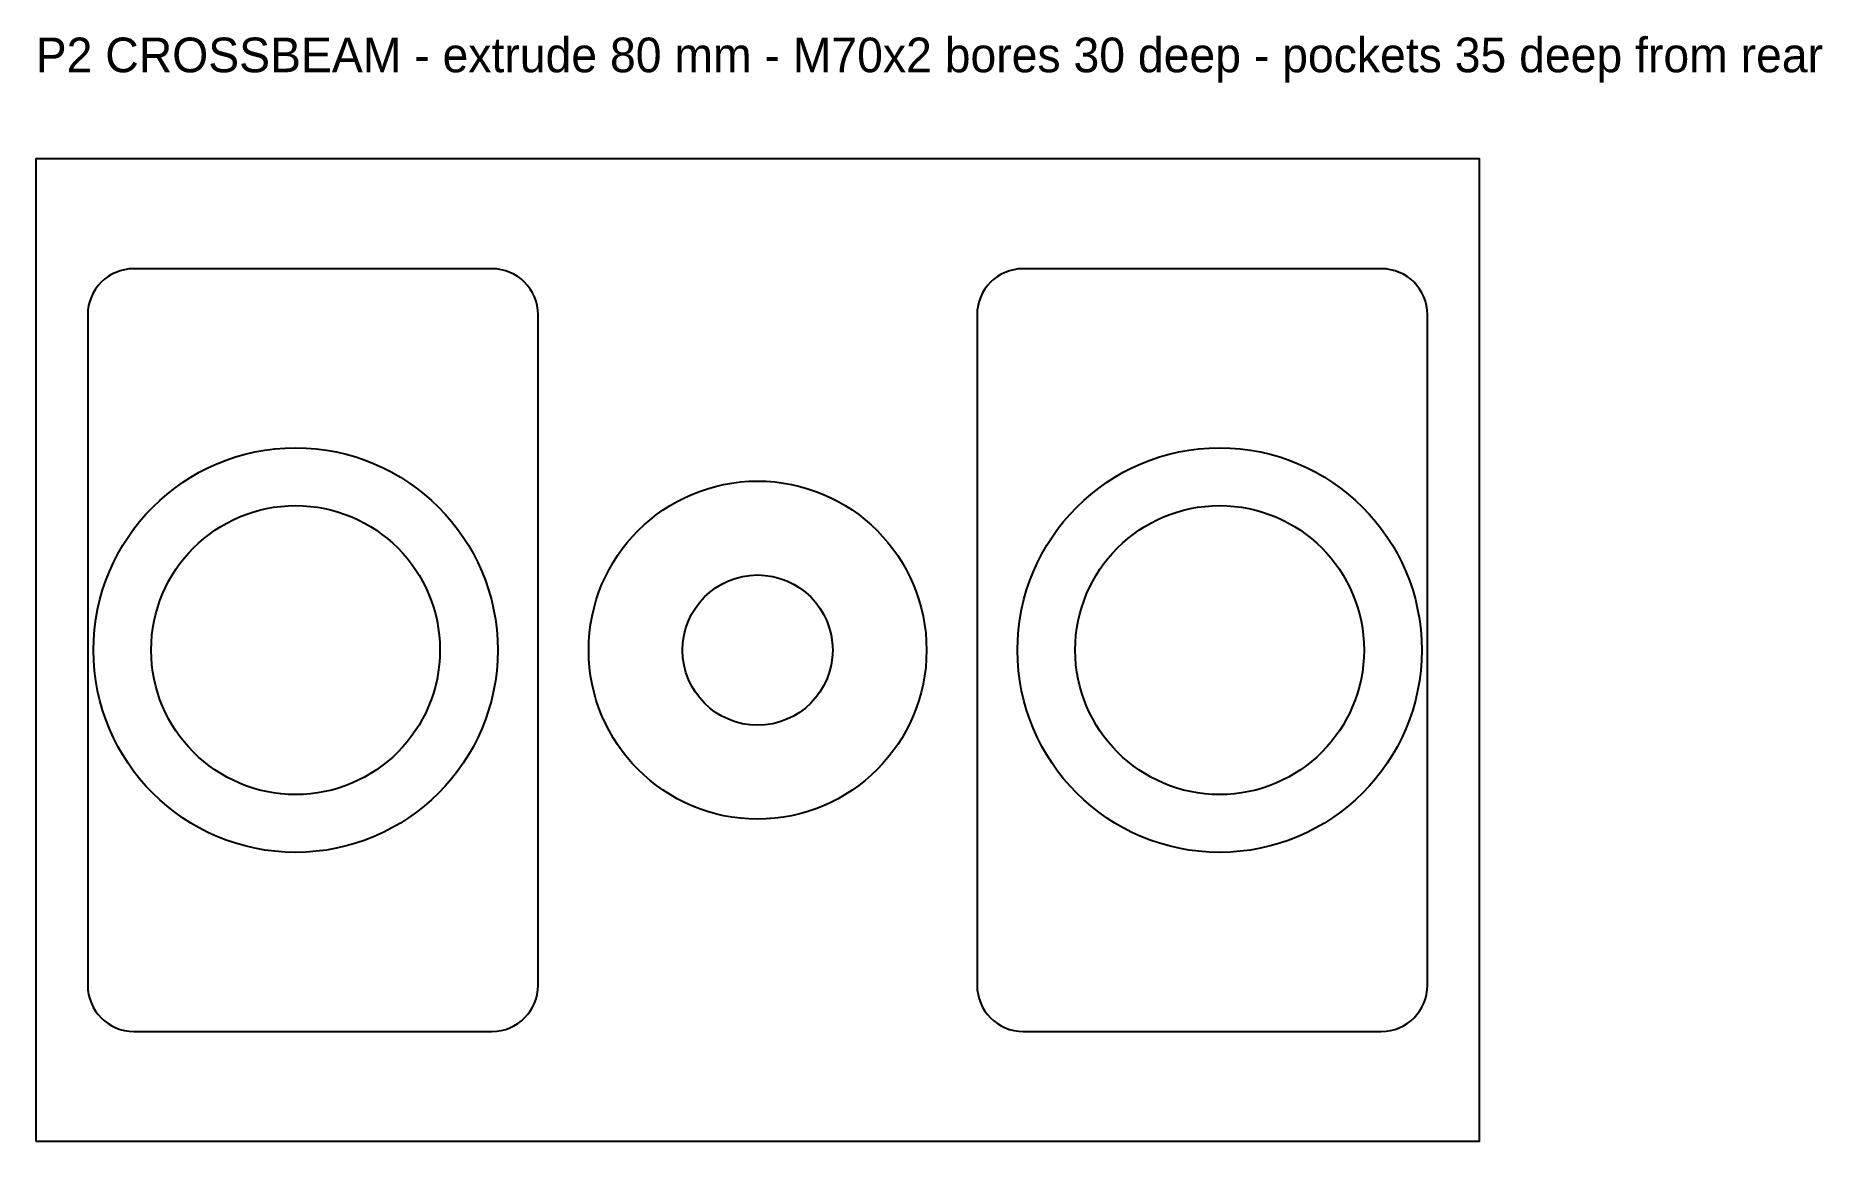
# Model space of a CAD drawing. Header units: metres. Extents: x -125 to 184, y -85 to 106.
import ezdxf

# ---------------------------------------------------------------- set-up
doc = ezdxf.new("R2010")
doc.units = ezdxf.units.M
for name, color, linetype in [('HOLES', 1, 'Continuous'), ('NOTE', 8, 'Continuous'), ('OUTLINE', 7, 'Continuous'), ('POCKETS', 3, 'Continuous')]:
    doc.layers.add(name, color=color, linetype=linetype)

msp = doc.modelspace()

# ---------------------------------------------------------------- linework, layer by layer
at = {"layer": 'HOLES'}
for centre, radius in [((-80, 0), 35), ((80, 0), 35), ((0, 0), 29.25), ((-80, 0), 25), ((80, 0), 25), ((0, 0), 13)]:
    msp.add_circle(centre, radius, dxfattribs=at)
at = {"layer": 'OUTLINE'}
msp.add_lwpolyline([(-125, -85), (125, -85), (125, 85), (-125, 85)], close=True, dxfattribs=at)
at = {"layer": 'POCKETS'}
for p, q in [((-46, 66), (-108, 66)), ((108, 66), (46, 66)), ((-116, 58), (-116, -58)), ((-38, -58), (-38, 58)), ((38, 58), (38, -58)), ((116, -58), (116, 58)), ((-108, -66), (-46, -66)), ((46, -66), (108, -66))]:
    msp.add_line(p, q, dxfattribs=at)
for centre, start, end in [((-108, 58), 90, 180), ((-46, 58), 0, 90), ((46, 58), 90, 180), ((108, 58), 0, 90), ((-108, -58), 180, 270), ((-46, -58), 270, 360), ((46, -58), 180, 270), ((108, -58), 270, 360)]:
    msp.add_arc(centre, 8, start, end, dxfattribs=at)

# ---------------------------------------------------------------- texts
at = {"layer": 'NOTE'}
msp.add_text('P2 CROSSBEAM - extrude 80 mm - M70x2 bores 30 deep - pockets 35 deep from rear', height=6, dxfattribs=at).set_placement((-125, 100))

doc.saveas('drawing.dxf')
